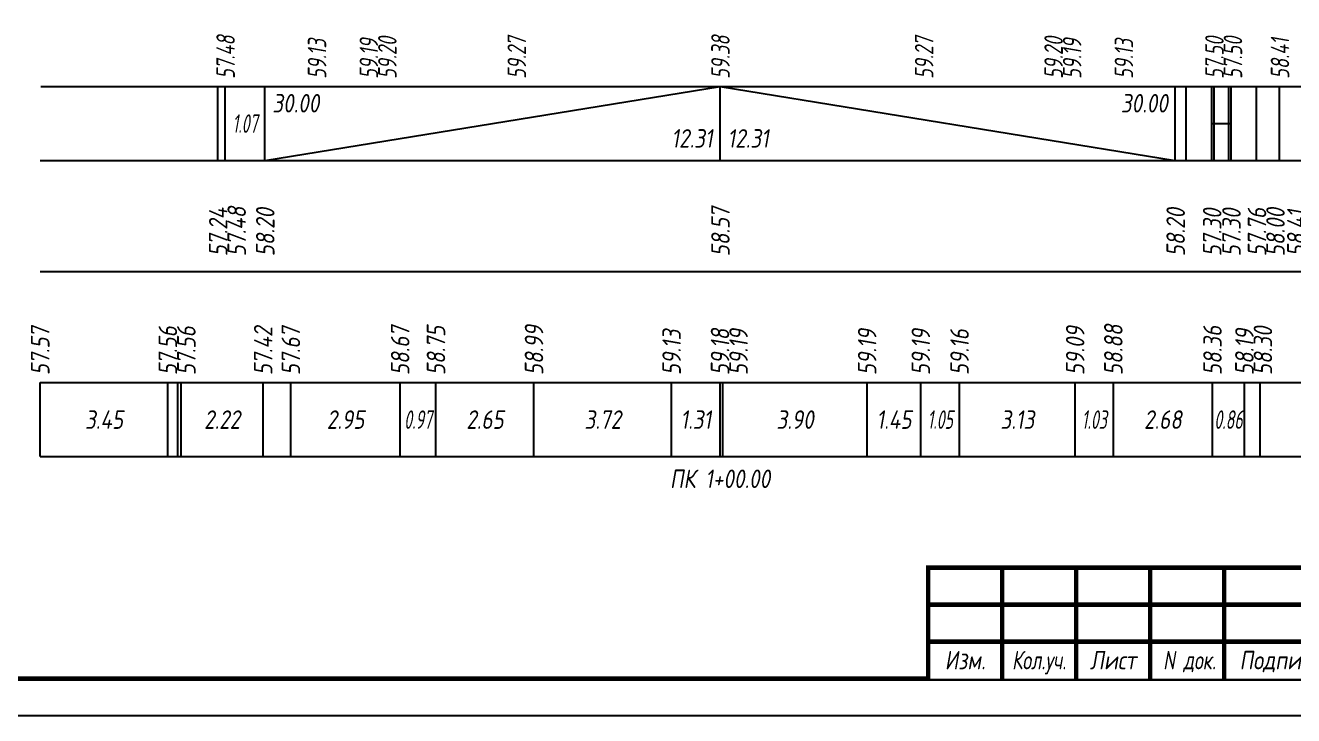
# Model space of a CAD drawing. Extents: x -717 to 1451, y -133302 to 233.
# Drawn here: x 77.9 to 249.4, y -1599.4 to -1506.1 of the extents above; entities that cross this region are included whole.
import ezdxf
from ezdxf.enums import TextEntityAlignment as Align

# ---------------------------------------------------------------- set-up
doc = ezdxf.new("R2010")
doc.units = 0
for name, color, linetype in [('Зарамочное оформление', 7, 'Continuous'), ('Код_510', 7, 'Continuous'), ('Код_514', 1, 'Continuous'), ('Код_516', 1, 'Continuous'), ('Подписи поперечников', 7, 'Continuous'), ('Таблица', 7, 'Continuous')]:
    doc.layers.add(name, color=color, linetype=linetype)
doc.styles.add('М', font='romand.shx', dxfattribs={"width": 0.8, "oblique": 10, "height": 2.5})

# ---------------------------------------------------------------- blocks, each defined once
blk = doc.blocks.new('Штамп')
at = {"linetype": 'Continuous'}
blk.add_wipeout([(199.95, -411.25), (384.95, -411.25), (384.95, -426.25), (199.95, -426.25)], dxfattribs=at).dxf.layer = 'Зарамочное оформление'
at = {"layer": 'Зарамочное оформление', "linetype": 'Continuous', "lineweight": -3, "const_width": 0.6, "flags": 128}
for points in [[(199.95, -426.25), (199.95, -411.25), (384.95, -411.25)], [(209.95, -411.25), (209.95, -426.25)], [(219.95, -411.25), (219.95, -426.25)], [(229.95, -411.25), (229.95, -426.25)], [(239.95, -411.25), (239.95, -426.25)], [(199.95, -416.25), (264.95, -416.25)], [(199.95, -421.25), (264.95, -421.25)]]:
    blk.add_lwpolyline(points, dxfattribs=at)
at = {"layer": 'Зарамочное оформление', "linetype": 'Continuous', "style": 'М', "oblique": 10}
for s, width, p in [('Изм.', 0.8, (204.95, -423.75)), ('Кол.уч.', 0.7, (214.95, -423.75)), ('Лист', 0.8, (224.95, -423.75)), ('N док.', 0.7, (235.28, -423.75)), ('Подпись', 0.8, (247.45, -423.75))]:
    blk.add_text(s, height=2.5, dxfattribs=dict(at, width=width)).set_placement(p, align=Align.MIDDLE_CENTER)
blk = doc.blocks.new('шифр')
blk.add_blockref('Штамп', (0, -1228))

msp = doc.modelspace()

# ---------------------------------------------------------------- linework, layer by layer
at = {"flags": 128}
msp.add_lwpolyline([(-30.054, -1599.421), (389.946, -1599.421), (389.946, -1302.421), (-30.054, -1302.421)], close=True, dxfattribs=at)
at = {"const_width": 0.6, "flags": 128}
msp.add_lwpolyline([(-10.054, -1594.421), (384.946, -1594.421), (384.946, -1307.421), (-10.054, -1307.421)], close=True, dxfattribs=at)
at = {"layer": 'Код_510'}
for p, q in [((79.946, -1564.421), (79.946, -1554.421)), ((97.191, -1564.421), (97.191, -1554.421)), ((98.56, -1564.421), (98.56, -1554.421)), ((98.977, -1564.421), (98.977, -1554.421)), ((110.077, -1564.421), (110.077, -1554.421)), ((113.821, -1564.421), (113.821, -1554.421)), ((128.593, -1564.421), (128.593, -1554.421)), ((133.432, -1564.421), (133.432, -1554.421)), ((146.679, -1564.421), (146.679, -1554.421)), ((165.281, -1564.421), (165.281, -1554.421)), ((171.828, -1564.421), (171.828, -1554.421)), ((172.221, -1564.421), (172.221, -1554.421)), ((191.707, -1564.421), (191.707, -1554.421)), ((198.962, -1564.421), (198.962, -1554.421)), ((204.2, -1564.421), (204.2, -1554.421)), ((219.828, -1564.421), (219.828, -1554.421)), ((224.985, -1564.421), (224.985, -1554.421)), ((238.387, -1564.421), (238.387, -1554.421)), ((242.7, -1564.421), (242.7, -1554.421)), ((244.835, -1564.421), (244.835, -1554.421))]:
    msp.add_line(p, q, dxfattribs=at)
at = {"layer": 'Код_516'}
for p, q in [((103.946, -1524.421), (103.946, -1514.421)), ((104.946, -1524.421), (104.946, -1514.421)), ((104.946, -1524.421), (104.946, -1514.421)), ((110.301, -1524.421), (110.301, -1514.421)), ((110.301, -1524.421), (171.828, -1514.421)), ((171.828, -1524.421), (171.828, -1514.421)), ((171.828, -1514.421), (233.355, -1524.421)), ((233.355, -1524.421), (233.355, -1514.421)), ((234.847, -1524.421), (234.847, -1514.421)), ((234.847, -1524.421), (234.847, -1514.421)), ((238.294, -1524.421), (238.294, -1514.421)), ((238.597, -1524.421), (238.597, -1514.421)), ((240.597, -1524.421), (240.597, -1514.421)), ((240.899, -1524.421), (240.899, -1514.421)), ((244.347, -1524.421), (244.347, -1514.421)), ((244.347, -1524.421), (244.347, -1514.421)), ((247.456, -1524.421), (247.456, -1514.421)), ((238.294, -1519.421), (238.597, -1519.421)), ((238.597, -1519.421), (240.597, -1519.421)), ((240.597, -1519.421), (240.899, -1519.421))]:
    msp.add_line(p, q, dxfattribs=at)
at = {"layer": 'Таблица'}
for p, q in [((80, -1514.421), (272.51, -1514.421)), ((79.946, -1524.421), (272.456, -1524.421)), ((79.946, -1539.421), (272.456, -1539.421)), ((79.946, -1554.421), (272.456, -1554.421)), ((79.946, -1564.421), (272.456, -1564.421))]:
    msp.add_line(p, q, dxfattribs=at)

# ---------------------------------------------------------------- texts
at = {"layer": 'Код_510', "style": 'М', "oblique": 10, "width": 0.8}
for s, p in [('57.57', (79.946, -1553.421)), ('57.56', (97.191, -1553.421)), ('57.56', (99.691, -1553.421)), ('57.42', (110.077, -1553.421)), ('57.67', (113.821, -1553.421)), ('58.67', (128.593, -1553.421)), ('58.75', (133.432, -1553.421)), ('58.99', (146.679, -1553.421)), ('59.13', (165.281, -1553.421)), ('59.18', (171.828, -1553.421)), ('59.19', (174.328, -1553.421)), ('59.19', (191.707, -1553.421)), ('59.19', (198.962, -1553.421)), ('59.16', (204.2, -1553.421)), ('59.09', (219.828, -1553.421)), ('58.88', (224.985, -1553.421)), ('58.36', (238.387, -1553.421)), ('58.19', (242.7, -1553.421)), ('58.30', (245.2, -1553.421))]:
    msp.add_text(s, height=2.5, rotation=90, dxfattribs=at).set_placement(p, align=Align.MIDDLE_LEFT)
at = {"layer": 'Код_510', "style": 'М', "oblique": 10}
for s, width, p in [('3.45', 0.8, (88.568, -1559.421)), ('2.22', 0.8, (104.527, -1559.421)), ('2.95', 0.8, (121.207, -1559.421)), ('0.97', 0.6, (131.012, -1559.421)), ('2.65', 0.8, (140.055, -1559.421)), ('3.72', 0.8, (155.98, -1559.421)), ('1.31', 0.8, (168.555, -1559.421)), ('3.90', 0.8, (181.964, -1559.421)), ('1.45', 0.8, (195.335, -1559.421)), ('1.05', 0.6, (201.581, -1559.421)), ('3.13', 0.8, (212.014, -1559.421)), ('1.03', 0.6, (222.407, -1559.421)), ('2.68', 0.8, (231.686, -1559.421)), ('0.86', 0.6, (240.544, -1559.421))]:
    msp.add_text(s, height=2.5, dxfattribs=dict(at, width=width)).set_placement(p, align=Align.MIDDLE_CENTER)
at = {"layer": 'Код_514', "style": 'М', "oblique": 10, "width": 0.7}
for s, p in [('57.48', (105, -1513.382)), ('59.13', (117.354, -1513.382)), ('59.19', (124.354, -1513.382)), ('59.20', (126.854, -1513.382)), ('59.27', (144.354, -1513.382)), ('59.38', (171.882, -1513.382)), ('59.27', (199.411, -1513.382)), ('59.20', (216.911, -1513.382)), ('59.19', (219.411, -1513.382)), ('59.13', (226.411, -1513.382)), ('57.50', (238.651, -1513.382)), ('57.50', (241.151, -1513.382)), ('58.41', (247.51, -1513.382))]:
    msp.add_text(s, height=2.5, rotation=90, dxfattribs=at).set_placement(p, align=Align.MIDDLE_LEFT)
at = {"layer": 'Код_516', "style": 'М', "oblique": 10, "width": 0.8}
msp.add_text('30.00', height=2.5, dxfattribs=at).set_placement((111.301, -1515.421), align=Align.TOP_LEFT)
msp.add_text('30.00', height=2.5, dxfattribs=at).set_placement((232.355, -1515.421), align=Align.TOP_RIGHT)
at = {"layer": 'Код_516', "style": 'М', "oblique": 10, "width": 0.6}
msp.add_text('1.07', height=2.5, dxfattribs=at).set_placement((107.624, -1519.421), align=Align.MIDDLE_CENTER)
at = {"layer": 'Код_516', "style": 'М', "oblique": 10, "width": 0.8}
msp.add_text('12.31', height=2.5, dxfattribs=at).set_placement((170.828, -1523.421), align=Align.BOTTOM_RIGHT)
msp.add_text('12.31', height=2.5, dxfattribs=at).set_placement((172.828, -1523.421), align=Align.BOTTOM_LEFT)
for s, p in [('57.24', (104, -1537.371)), ('57.48', (106.5, -1537.371)), ('58.20', (110.356, -1537.371)), ('58.57', (171.882, -1537.371)), ('58.20', (233.409, -1537.371)), ('57.30', (238.348, -1537.371)), ('57.30', (240.954, -1537.371)), ('58.00', (246.901, -1537.371)), ('57.76', (244.401, -1537.371)), ('58.41', (249.72, -1537.371))]:
    msp.add_text(s, height=2.5, rotation=90, dxfattribs=at).set_placement(p, align=Align.MIDDLE_LEFT)
at = {"layer": 'Подписи поперечников', "style": 'М', "oblique": 10, "width": 0.8}
msp.add_text('ПК 1+00.00', height=2.5, dxfattribs=at).set_placement((171.828, -1569.421), align=Align.BOTTOM_CENTER)

# ---------------------------------------------------------------- next in the draw order: block references
msp.add_blockref('шифр', (0, 59.829))

doc.saveas('drawing.dxf')
